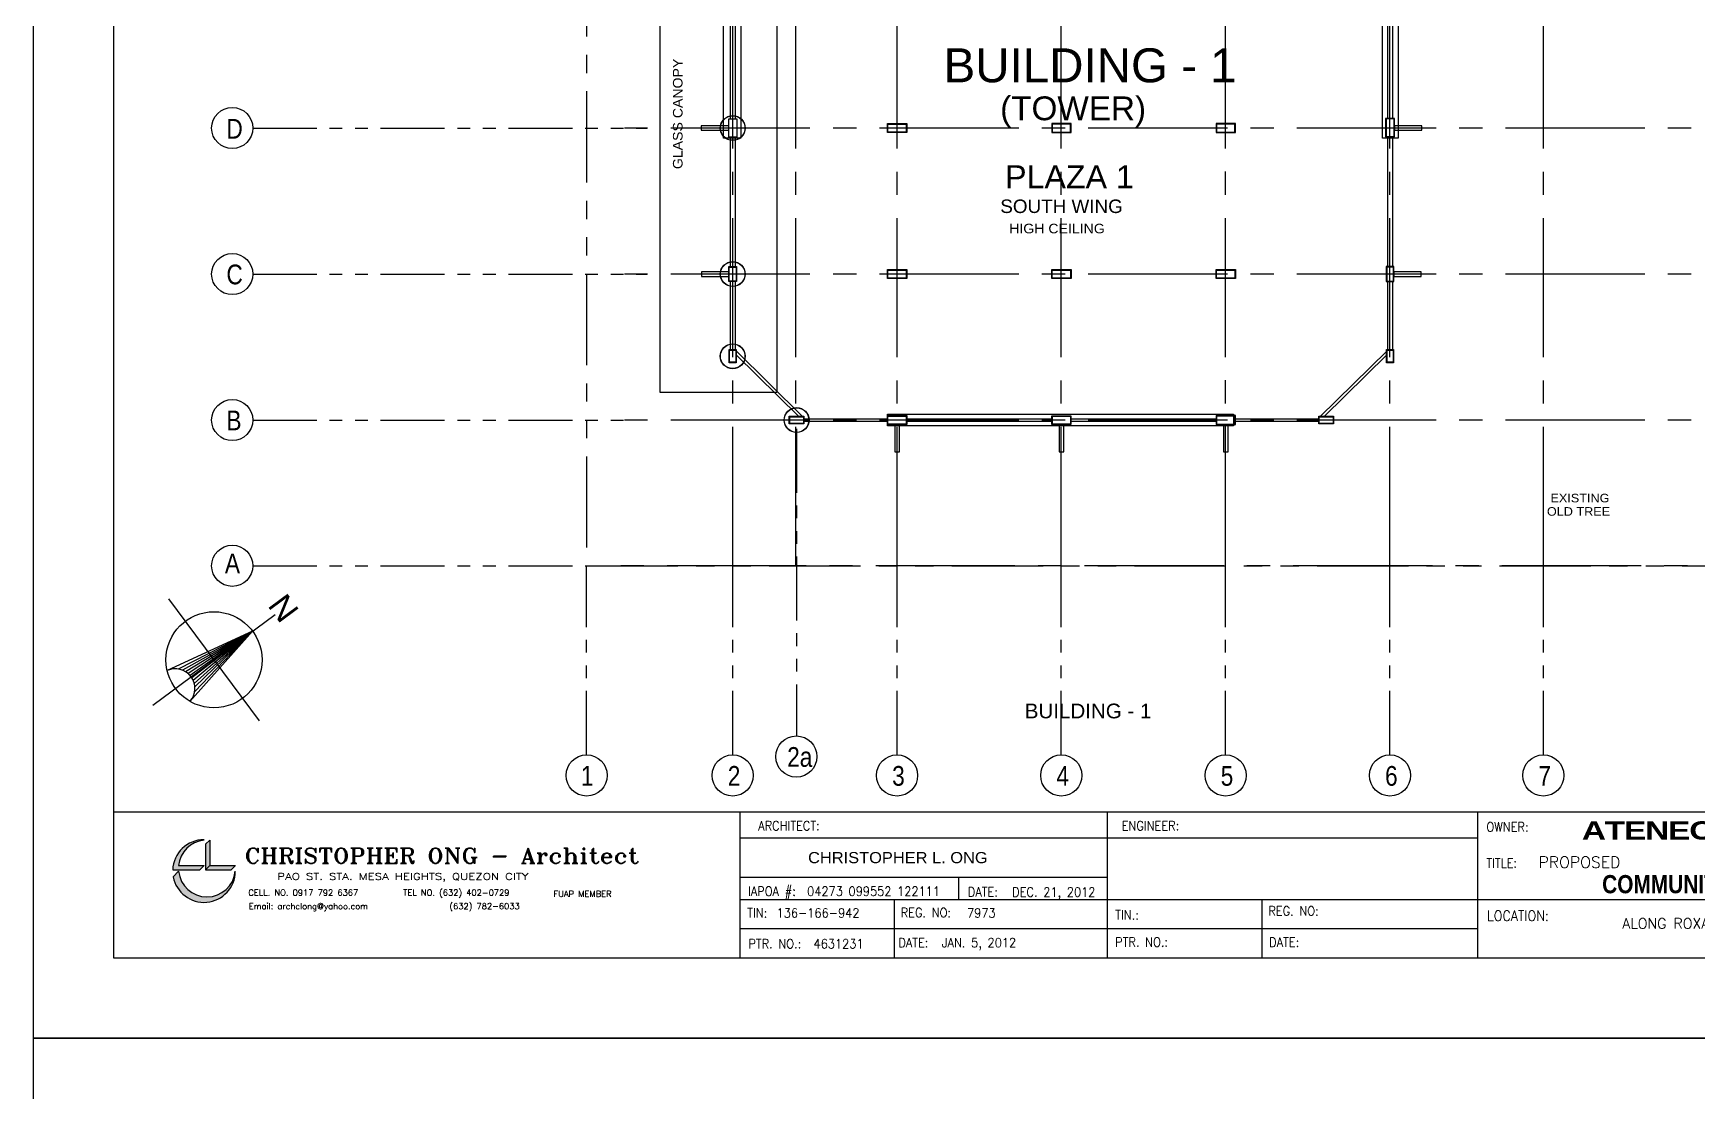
# Model space of a CAD drawing. Header units: millimetres. Extents: x 2148 to 2681, y 758 to 986.
# Drawn here: x 2376.65 to 2422.23, y 908.57 to 937.56 of the extents above; entities that cross this region are included whole.
import ezdxf
from ezdxf.enums import TextEntityAlignment as Align

# ---------------------------------------------------------------- set-up
doc = ezdxf.new("R2010")
doc.units = ezdxf.units.MM
for name, pattern in [('CENTER2', [28.575, 19.05, -3.175, 3.175, -3.175]), ('PHANTOM2', [1.25, 0.625, -0.125, 0.125, -0.125, 0.125, -0.125]), ('PHANTOMX2', [5, 2.5, -0.5, 0.5, -0.5, 0.5, -0.5])]:
    doc.linetypes.add(name, pattern=pattern)
for name, color, linetype in [('1', 2, 'Continuous'), ('3', 3, 'Continuous'), ('3TX-TITLE', 3, 'Continuous'), ('4CO', 4, 'Continuous'), ('cladding', 2, 'Continuous'), ('COLUMN', 7, 'Continuous'), ('D', 1, 'Continuous'), ('DIM', 20, 'Continuous'), ('DR', 7, 'Continuous'), ('grid', 241, 'PHANTOMX2'), ('p-boarder', 2, 'Continuous'), ('S-BEAM-IDEN', 2, 'Continuous'), ('S_GRID LINES', 252, 'Continuous'), ('TEXT', 6, 'Continuous'), ('TITLE', 3, 'Continuous'), ('TXT1', 2, 'Continuous'), ('wall', 4, 'Continuous')]:
    doc.layers.add(name, color=color, linetype=linetype)
doc.styles.add('100', font='SIMPLEX.shx', dxfattribs={"height": 0.25})
doc.styles.add('ARIAL', font='arial.ttf')
doc.styles.add('ARIALNW', font='ARIALN.TTF')
doc.styles.add('MMTX$0$ESMX$0$X-OPTA1D', font='x-opta1d')
doc.styles.add('ROMANT', font='romant__.ttf')
doc.styles.add('SMOOTHER', font='simplex_.ttf')
doc.styles.add('SWISS', font='swissl.ttf')

# ---------------------------------------------------------------- blocks, each defined once
blk = doc.blocks.new('A$C1DB67A09')
at = {"layer": 'TXT1'}
h = blk.add_hatch(color=256, dxfattribs=at)
h.paths.add_polyline_path([(11.97, -78.055), (11.97, -78.044, 0.40452), (11.109, -78.87), (11.852, -78.87), (11.97, -78.753), (11.272, -78.753, -0.356433)])
h.paths.add_polyline_path([(12.126, -78.055, 0.001156), (12.123, -78.055), (12.009, -78.169), (12.009, -78.87), (12.126, -78.753)])
h.paths.add_polyline_path([(12.824, -78.756, 0.001156), (12.824, -78.753), (12.126, -78.753), (12.009, -78.87), (12.71, -78.87)])
h.paths.add_polyline_path([(11.272, -78.909), (11.123, -79.059, 0.908127), (12.824, -78.909), (12.824, -78.909, -0.904132)])
at = {"layer": 'Defpoints', "ltscale": 0.5, "elevation": 0}
blk.add_lwpolyline([(7.292, -83.48), (108.892, -83.48), (108.892, -7.28), (7.292, -7.28)], close=True, dxfattribs=at)
at = {"layer": 'p-boarder', "ltscale": 0.5}
for p, q in [((26.637, -77.28, 0), (26.637, -81.28, 0)), ((36.701, -77.28, 0), (36.701, -81.28, 0)), ((36.701, -77.28, 0), (36.701, -81.28, 0)), ((46.838, -77.28, 0), (46.838, -81.28, 0)), ((26.637, -77.992, 0), (46.838, -77.992, 0)), ((26.637, -79.073, 0), (36.701, -79.073, 0)), ((26.637, -79.68, 0), (74.014, -79.68, 0)), ((40.93, -79.68, 0), (40.93, -81.28, 0)), ((26.637, -80.48, 0), (46.838, -80.48, 0))]:
    blk.add_line(p, q, dxfattribs=at)
at = {"layer": 'TXT1'}
for p, q in [((12.123, -78.055, 0), (12.009, -78.169, 0)), ((12.009, -78.169, 0), (12.009, -78.87, 0)), ((12.126, -78.052, 0), (12.126, -78.753, 0)), ((11.268, -78.753, 0), (11.97, -78.753, 0)), ((11.97, -78.753, 0), (11.852, -78.87, 0)), ((12.126, -78.753, 0), (12.009, -78.87, 0)), ((12.126, -78.753, 0), (12.827, -78.753, 0)), ((12.824, -78.756, 0), (12.71, -78.87, 0)), ((11.109, -78.87, 0), (11.852, -78.87, 0)), ((11.272, -78.909, 0), (11.123, -79.059, 0)), ((12.009, -78.87, 0), (12.71, -78.87, 0))]:
    blk.add_line(p, q, dxfattribs=at)
for centre, radius, start, end in [((11.966, -78.902, 0), 0.858, 89.7845, 177.8817), ((12.048, -78.831, 0), 0.78, 95.7645, 174.2355), ((11.966, -78.902, 0), 0.858, 190.5293, 359.503), ((12.048, -78.831, 0), 0.78, 185.7645, 354.2355)]:
    blk.add_arc(centre, radius, start, end, dxfattribs=at)
at = {"layer": 'wall', "color": 16, "linetype": 'ByBlock', "ltscale": 1.5}
blk.add_line((9.492, -77.28, 0), (106.692, -77.28, 0), dxfattribs=at)
at = {"layer": 'wall', "ltscale": 0.5}
for p, q in [((32.625, -79.073, 0), (32.625, -79.68, 0)), ((30.863, -79.68, 0), (30.863, -81.28, 0))]:
    blk.add_line(p, q, dxfattribs=at)
at = {"layer": 'wall', "color": 16, "linetype": 'ByBlock', "ltscale": 1.5, "elevation": 0}
blk.add_lwpolyline([(9.492, -81.28), (106.692, -81.28), (106.692, -9.48), (9.492, -9.48)], close=True, dxfattribs=at)
at = {"color": 4, "style": 'ROMANT', "width": 1.003484}
blk.add_text('CHRISTOPHER ONG - Architect', height=0.41514, dxfattribs=at).set_placement((13.081, -78.691, 0), (23.873, -78.691, 0), align=Align.FIT)
at = {"color": 4, "style": 'MMTX$0$ESMX$0$X-OPTA1D', "width": 1.1}
blk.add_text('CHRISTOPHER L. ONG', height=0.30538, dxfattribs=at).set_placement((30.966, -78.687, 0), align=Align.CENTER)
at = {"color": 3, "style": 'ROMANT'}
for s, height, width, p in [(' PAO ST. STA. MESA HEIGHTS, QUEZON CITY', 0.18266, 1.3, (13.809, -79.141, 0)), ('CELL. NO. 0917 792 6367   ', 0.16606, 1.001604, (13.181, -79.576, 0)), ('TEL NO. (632) 402-0729', 0.16606, 1.001604, (17.422, -79.576, 0)), ('(632) 782-6033', 0.16606, 1.001604, (18.687, -79.948, 0)), ('FUAP MEMBER', 0.16606, 1.001604, (21.537, -79.61, 0)), ('Email: archclong@yahoo.com', 0.16606, 1.001604, (13.193, -79.948, 0))]:
    blk.add_text(s, height=height, dxfattribs=dict(at, width=width)).set_placement(p)
at = {"layer": '4CO', "attachment_point": 5}
for s, insert, char_height, width, style in [('{\\fTechnicBold|b0|i0|c2|p2;\\W1.6;\\T0.95;ATENEO DE DAVAO UNIVERSITY}', (56.636, -77.793, 0), 0.4983, 18.33246, 'ROMANT'), ('PROPOSED', (49.629, -78.659, 0), 0.3132, 6.07023, '100'), ('{\\fTechnicBold|b0|i0|c2|p2;\\H0.91x;COMMUNITY CENTER & ASSEMBLY HALL}', (56.053, -79.265, 0), 0.54757, 16.04759, 'ROMANT')]:
    blk.add_mtext(s, dxfattribs=dict(at, insert=insert, char_height=char_height, width=width, style=style))
at = {"layer": 'TITLE', "style": 'SMOOTHER', "width": 0.9}
for s, p in [('ARCHITECT:', (27.983, -77.661, 0)), ('ENGINEER:', (37.882, -77.661, 0))]:
    blk.add_text(s, height=0.2534, dxfattribs=at).set_placement(p, align=Align.MIDDLE)
for s, height, p in [('OWNER:', 0.2534, (47.08, -77.821, 0)), ('OWNER:', 0.2534, (47.08, -77.821, 0)), ('TITLE:', 0.2534, (47.08, -78.811, 0)), ('TITLE:', 0.2534, (47.08, -78.811, 0)), ('IAPOA #:', 0.2534, (26.861, -79.581, 0)), ('04273 099552 122111', 0.25344, (28.482, -79.581, 0)), ('DATE:', 0.2534, (32.882, -79.601, 0)), ('DEC. 21, 2012', 0.25344, (34.097, -79.604, 0)), ('TIN:', 0.2534, (26.841, -80.173, 0)), ('136-166-942', 0.25344, (27.646, -80.177, 0)), ('REG. NO:', 0.2534, (31.043, -80.167, 0)), ('7973', 0.2534, (32.861, -80.177, 0)), ('TIN.:  ', 0.2534, (36.919, -80.231, 0)), ('REG. NO:', 0.2534, (41.11, -80.121, 0)), ('LOCATION: ', 0.2816, (47.098, -80.268, 0)), ('PTR. NO.:', 0.2534, (26.873, -81.021, 0)), ('4631231', 0.2534, (28.658, -81.021, 0)), ('DATE:', 0.2534, (30.98, -80.99, 0)), ('JAN. 5, 2012', 0.25344, (32.17, -80.991, 0)), ('PTR. NO.: ', 0.2534, (36.917, -80.975, 0)), ('DATE:', 0.2534, (41.134, -80.978, 0))]:
    blk.add_text(s, height=height, dxfattribs=at).set_placement(p)
at = {"layer": 'TITLE', "insert": (56.953, -80.615, 0), "char_height": 0.2816, "width": 14.50348, "attachment_point": 5, "style": 'SMOOTHER'}
blk.add_mtext('ALONG ROXAS AVE. COR. PADRE ZAMORA ST. & E. JACINTO ST.,  DAVAO CITY, DAVAO', dxfattribs=at)

msp = doc.modelspace()

# ---------------------------------------------------------------- linework, layer by layer
at = {"color": 2, "linetype": 'Continuous'}
for q in [(2380.3154811, 920.1057578), (2380.9409049, 919.2636966)]:
    msp.add_line((2382.6536983, 921.1891302), q, dxfattribs=at)
at = {"color": 8, "linetype": 'Continuous'}
for q in [(2380.614413, 920.1502939), (2380.733959, 920.1193069), (2380.82085, 920.0762804), (2380.8897552, 920.0260302), (2380.9462513, 919.9696518), (2380.9928674, 919.9068886), (2381.0305163, 919.8365116), (2381.0587126, 919.7560258), (2381.0699184, 919.5370083), (2381.0747963, 919.6604087)]:
    msp.add_line((2382.6536983, 921.1891302), q, dxfattribs=at)
for centre in [(2382.0978048, 934.969311), (2382.0978048, 930.969311), (2382.0978048, 926.969311), (2382.0978048, 922.9776771, 0), (2397.5444791, 917.7537044), (2391.8018229, 917.2352149, 0), (2395.801509, 917.2352149, 0), (2400.3018229, 917.2352149, 0), (2404.7989709, 917.2352149, 0), (2409.2989709, 917.2352149, 0), (2413.7989709, 917.2352149, 0), (2417.9989709, 917.2352149, 0)]:
    msp.add_circle(centre, 0.5634965)
at = {"color": 7, "linetype": 'Continuous'}
msp.add_circle((2381.597187, 920.4044278), 1.3160448, dxfattribs=at)
at = {"color": 2, "linetype": 'Continuous'}
msp.add_arc((2380.5406757, 919.6197255), 0.5356678, 318.3449084, 114.85982839, dxfattribs=at)
at = {"layer": '1'}
for p, q in [((2380.3549363, 922.0769753), (2382.8394378, 918.7318803)), ((2379.9246395, 919.162177), (2383.2697346, 921.6466786))]:
    msp.add_line(p, q, dxfattribs=at)
at = {"layer": '3TX-TITLE', "linetype": 'PHANTOM2', "ltscale": 4}
for p, q in [((2391.8018229, 960.9754912, 0), (2391.8018229, 922.9776771, 0)), ((2391.8018229, 922.9776771, 0), (2454.1496173, 922.9776771, 0))]:
    msp.add_line(p, q, dxfattribs=at)
at = {"layer": '3TX-TITLE', "linetype": 'PHANTOM2', "ltscale": 4, "elevation": 0}
for points in [[(2454.1496173, 960.9754912), (2391.8018229, 960.9754912), (2391.8018229, 922.9776771), (2454.1496173, 922.9776771)], [(2391.8018229, 960.9754912), (2391.8018229, 922.9776771)]]:
    msp.add_lwpolyline(points, dxfattribs=at)
at = {"layer": 'cladding', "elevation": 0}
for points in [[(2395.691019, 935.0320735), (2394.941306, 935.0320735), (2394.941306, 934.9065485), (2395.691019, 934.9065485)], [(2414.6742119, 935.0320735), (2413.924499, 935.0320735), (2413.924499, 934.9065485), (2414.6742119, 934.9065485)], [(2395.6966482, 931.0320735), (2394.9469353, 931.0320735), (2394.9469353, 930.9065485), (2395.6966482, 930.9065485)], [(2414.6560826, 931.0320735), (2413.9063697, 931.0320735), (2413.9063697, 930.9065485), (2414.6560826, 930.9065485)], [(2400.2387465, 926.846321), (2400.2387465, 926.096608), (2400.3642715, 926.096608), (2400.3642715, 926.846321)], [(2404.7387465, 926.8481942), (2404.7387465, 926.0984813), (2404.8642715, 926.0984813), (2404.8642715, 926.8481942)], [(2409.2387465, 926.846321), (2409.2387465, 926.096608), (2409.3642715, 926.096608), (2409.3642715, 926.846321)]]:
    msp.add_lwpolyline(points, close=True, dxfattribs=at)
at = {"layer": 'COLUMN', "color": 2, "lineweight": -3, "ltscale": 0.05, "elevation": 0}
for points in [[(2395.691019, 935.222295), (2395.911999, 935.222295), (2395.911999, 934.716327), (2395.691019, 934.716327)], [(2413.911999, 935.222295), (2413.691019, 935.222295), (2413.691019, 934.7368375), (2413.911999, 934.7368375)], [(2400.048525, 935.079801), (2400.554493, 935.079801), (2400.554493, 934.858821), (2400.048525, 934.858821)], [(2405.054493, 935.079801), (2404.548525, 935.079801), (2404.548525, 934.858821), (2405.054493, 934.858821)], [(2409.554493, 935.079801), (2409.048525, 935.079801), (2409.048525, 934.858821), (2409.554493, 934.858821)], [(2395.7091482, 931.159811), (2395.8938697, 931.159811), (2395.8938697, 930.778811), (2395.7091482, 930.778811)], [(2413.8938697, 931.159811), (2413.7091482, 931.159811), (2413.7091482, 930.778811), (2413.8938697, 930.778811)], [(2400.048525, 931.079801), (2400.554493, 931.079801), (2400.554493, 930.858821), (2400.048525, 930.858821)], [(2404.548525, 931.079801), (2405.054493, 931.079801), (2405.054493, 930.858821), (2404.548525, 930.858821)], [(2409.048525, 931.079801), (2409.554493, 931.079801), (2409.554493, 930.858821), (2409.048525, 930.858821)], [(2395.7177842, 928.8865336), (2395.8852337, 928.8865336), (2395.8852337, 928.5520156), (2395.7177842, 928.5520156)], [(2395.7177842, 928.8865336), (2395.8852337, 928.8865336), (2395.8852337, 928.5520156), (2395.7177842, 928.5520156)], [(2413.7177842, 928.8865336), (2413.8852337, 928.8865336), (2413.8852337, 928.5520156), (2413.7177842, 928.5520156)], [(2397.3633312, 927.0610367), (2397.7393782, 927.0610367), (2397.7393782, 926.8775852), (2397.3633312, 926.8775852)], [(2397.3633312, 927.0610367), (2397.7393782, 927.0610367), (2397.7393782, 926.8775852), (2397.3633312, 926.8775852)], [(2400.048525, 927.079801), (2400.554493, 927.079801), (2400.554493, 926.858821), (2400.048525, 926.858821)], [(2404.55551, 927.0779277), (2405.047508, 927.0779277), (2405.047508, 926.8606942), (2404.55551, 926.8606942)], [(2409.554493, 927.079801), (2409.048525, 927.079801), (2409.048525, 926.858821), (2409.554493, 926.858821)], [(2411.8632793, 927.0610367), (2412.2393263, 927.0610367), (2412.2393263, 926.8775852), (2411.8632793, 926.8775852)]]:
    msp.add_lwpolyline(points, close=True, dxfattribs=at)
at = {"layer": 'COLUMN', "color": 4, "lineweight": -3, "ltscale": 0.05, "elevation": 0}
for points in [[(2413.924499, 935.234795), (2413.678519, 935.234795), (2413.678519, 934.7243375), (2413.924499, 934.7243375)], [(2400.036025, 935.092301), (2400.566993, 935.092301), (2400.566993, 934.846321), (2400.036025, 934.846321)], [(2405.066993, 935.092301), (2404.536025, 935.092301), (2404.536025, 934.846321), (2405.066993, 934.846321)], [(2409.566993, 935.092301), (2409.036025, 935.092301), (2409.036025, 934.846321), (2409.566993, 934.846321)], [(2395.6966482, 931.172311), (2395.9063697, 931.172311), (2395.9063697, 930.766311), (2395.6966482, 930.766311)], [(2413.9063697, 931.172311), (2413.6966482, 931.172311), (2413.6966482, 930.766311), (2413.9063697, 930.766311)], [(2400.036025, 931.092301), (2400.566993, 931.092301), (2400.566993, 930.846321), (2400.036025, 930.846321)], [(2404.536025, 931.092301), (2405.066993, 931.092301), (2405.066993, 930.846321), (2404.536025, 930.846321)], [(2409.036025, 931.092301), (2409.566993, 931.092301), (2409.566993, 930.846321), (2409.036025, 930.846321)], [(2395.7052842, 928.8990336), (2395.8977337, 928.8990336), (2395.8977337, 928.5395156), (2395.7052842, 928.5395156)], [(2413.7052842, 928.8990336), (2413.8977337, 928.8990336), (2413.8977337, 928.5395156), (2413.7052842, 928.5395156)], [(2397.3508312, 927.0735367), (2397.7518782, 927.0735367), (2397.7518782, 926.8650852), (2397.3508312, 926.8650852)], [(2400.036025, 927.092301), (2400.566993, 927.092301), (2400.566993, 926.846321), (2400.036025, 926.846321)], [(2404.54301, 927.0904277), (2405.060008, 927.0904277), (2405.060008, 926.8481942), (2404.54301, 926.8481942)], [(2409.566993, 927.092301), (2409.036025, 927.092301), (2409.036025, 926.846321), (2409.566993, 926.846321)], [(2411.8507793, 927.0735367), (2412.2518263, 927.0735367), (2412.2518263, 926.8650852), (2411.8507793, 926.8650852)]]:
    msp.add_lwpolyline(points, close=True, dxfattribs=at)
at = {"layer": 'D', "color": 8, "ltscale": 0.5, "elevation": 0}
for points in [[(2395.5467076, 943.1665525), (2396.0267076, 943.1665525), (2396.0267076, 934.695481), (2395.5467076, 934.695481)], [(2413.5964029, 943.1665525), (2414.0212646, 943.1665525), (2414.0212646, 934.695481), (2413.5964029, 934.695481)], [(2400.0414432, 927.133824), (2409.5160532, 927.133824), (2409.5160532, 926.8096392), (2400.0414432, 926.8096392)]]:
    msp.add_lwpolyline(points, close=True, dxfattribs=at)
at = {"layer": 'D', "ltscale": 0.5}
msp.add_lwpolyline([(2393.8152951, 939.9693309), (2397.0072975, 939.9693309), (2397.0072975, 927.7211997), (2393.8152951, 927.7211997)], close=True, dxfattribs=at)
at = {"layer": 'Defpoints', "ltscale": 0.5, "elevation": 0}
msp.add_lwpolyline([(2376.6500187, 910.0388045), (2478.2500187, 910.0388045), (2478.2500187, 986.2388045), (2376.6500187, 986.2388045)], close=True, dxfattribs=at)
at = {"layer": 'DR', "ltscale": 10}
for centre, radius in [((2395.801509, 934.969311), 0.3415669), ((2395.801509, 934.969311), 0.3365669), ((2395.801509, 930.969311, 0), 0.3415669), ((2395.801509, 930.969311, 0), 0.3365669), ((2395.801509, 928.7184921, 0), 0.3415669), ((2395.801509, 928.7184921, 0), 0.3365669), ((2397.5513169, 926.969311), 0.3415669), ((2397.5513169, 926.969311), 0.3365669)]:
    msp.add_circle(centre, radius, dxfattribs=at)
at = {"layer": 'grid', "ltscale": 0.7}
for p, q in [((2382.6613013, 934.969311), (2393.459406, 934.969311)), ((2382.6613013, 930.969311), (2393.459406, 930.969311)), ((2382.6613013, 926.969311), (2393.0929221, 926.969311)), ((2397.5444791, 926.729311), (2397.5444791, 918.317201)), ((2382.6613013, 922.9776771, 0), (2393.0929221, 922.9776771, 0)), ((2391.8018229, 917.7987114, 0), (2391.8018229, 922.9776771, 0)), ((2395.801509, 917.7987114, 0), (2395.801509, 922.9776771, 0)), ((2400.3018229, 917.7987114, 0), (2400.3018229, 922.9776771, 0)), ((2404.7989709, 917.7987114, 0), (2404.7989709, 922.9776771, 0)), ((2409.2989709, 917.7987114, 0), (2409.2989709, 922.9776771, 0)), ((2413.7989709, 917.7987114, 0), (2413.7989709, 922.9776771, 0)), ((2417.9989709, 917.7987114, 0), (2417.9989709, 922.9776771, 0))]:
    msp.add_line(p, q, dxfattribs=at)
at = {"layer": 'S-BEAM-IDEN', "color": 1, "lineweight": -3, "ltscale": 0.05}
for p, q in [((2395.736509, 938.716781, 0), (2395.736509, 935.222295, 0)), ((2395.866509, 938.716781, 0), (2395.866509, 935.222295, 0)), ((2413.7339709, 938.7410285, 0), (2413.7339709, 935.222295, 0)), ((2413.8639709, 938.7410285, 0), (2413.8639709, 935.222295, 0)), ((2395.736509, 934.716327), (2395.736509, 931.159811, 0)), ((2395.866509, 934.716327), (2395.866509, 931.159811, 0)), ((2413.7339709, 934.7368375, 0), (2413.7339709, 931.159811)), ((2413.8639709, 934.7368375, 0), (2413.8639709, 931.159811)), ((2395.736509, 930.778811, 0), (2395.736509, 928.8990336, 0)), ((2395.866509, 930.778811, 0), (2395.866509, 928.8990336, 0)), ((2413.7339709, 930.778811), (2413.7339709, 928.8990336, 0)), ((2413.8639709, 930.778811), (2413.8639709, 928.8990336, 0)), ((2395.8852337, 928.8745321, 0), (2397.7261066, 927.0610367, 0)), ((2413.7177842, 928.8689401), (2411.8765496, 927.0610367, 0)), ((2395.8852337, 928.7692519, 0), (2397.619237, 927.0610367, 0)), ((2413.7177842, 928.7638298), (2411.9835979, 927.0610367, 0)), ((2397.7518782, 927.001811, 0), (2400.048525, 927.001811, 0)), ((2397.7518782, 926.936811, 0), (2400.048525, 926.936811, 0)), ((2400.554493, 927.001811, 0), (2404.55551, 927.001811, 0)), ((2400.554493, 926.936811, 0), (2404.55551, 926.936811, 0)), ((2405.047508, 927.001811, 0), (2409.048525, 927.001811, 0)), ((2405.047508, 926.936811, 0), (2409.048525, 926.936811, 0)), ((2409.554493, 927.001811, 0), (2411.8507793, 927.001811, 0)), ((2409.554493, 926.936811, 0), (2411.8507793, 926.936811, 0))]:
    msp.add_line(p, q, dxfattribs=at)
at = {"layer": 'S_GRID LINES', "linetype": 'CENTER2', "ltscale": 0.2}
for p, q in [((2404.7989709, 922.9776771, 0), (2404.7989709, 960.9754912, 0)), ((2404.7989709, 922.9776771, 0), (2404.7989709, 960.9754912, 0)), ((2409.2989709, 922.979302, 0), (2409.2989709, 960.9771162, 0)), ((2409.2989709, 922.9776771, 0), (2409.2989709, 960.9754912, 0)), ((2395.801509, 922.9776771, 0), (2395.801509, 960.4722324, 0)), ((2400.3043609, 922.9776771, 0), (2400.3043609, 960.4722324, 0)), ((2413.7989709, 922.9776771, 0), (2413.7989709, 960.4722324, 0)), ((2417.9989709, 922.9776771, 0), (2417.9989709, 960.4722324, 0)), ((2397.5301806, 922.9776771), (2397.5301806, 950.4067511)), ((2455.066901, 934.969311), (2392.5518229, 934.969311)), ((2455.066901, 930.969311), (2392.5518229, 930.969311)), ((2455.066901, 926.969311), (2392.5786652, 926.969311)), ((2454.9662546, 922.9776771, 0), (2392.5786652, 922.9776771, 0))]:
    msp.add_line(p, q, dxfattribs=at)

# ---------------------------------------------------------------- block references
at = {"layer": 'DIM', "color": 8}
for p in [(2369.358248, 993.5189005), (2369.358248, 917.3189005)]:
    msp.add_blockref('A$C1DB67A09', p, dxfattribs=at)

# ---------------------------------------------------------------- texts
at = {"color": 2, "style": 'MMTX$0$ESMX$0$X-OPTA1D', "width": 1.1}
msp.add_text('GLASS CANOPY', height=0.2625, rotation=90, dxfattribs=at).set_placement((2394.4278195, 933.8435224, 0))
for s, height, p in [('HIGH CEILING', 0.2625, (2403.3726627, 932.0844635, 0)), ('EXISTING ', 0.2352, (2418.1935884, 924.7162805, 0)), ('OLD TREE', 0.2352, (2418.096945, 924.3493612, 0))]:
    msp.add_text(s, height=height, dxfattribs=at).set_placement(p)
at = {"layer": '3', "style": 'ARIAL'}
msp.add_text('N', height=0.64512, rotation=306.60237019, dxfattribs=at).set_placement((2383.5020457, 921.8179624), align=Align.MIDDLE)
at = {"layer": 'TEXT', "style": 'SWISS'}
for s, height, p in [('BUILDING - 1', 0.931411859, (2401.5752165, 936.2220829, 0.0000003)), ('(TOWER)', 0.6519883, (2403.124435, 935.1833875, 0.0000002)), ('BUILDING - 1', 0.402461914, (2403.799422, 918.800613, 0))]:
    msp.add_text(s, height=height, rotation=359.98971085, dxfattribs=at).set_placement(p)
for s, height, p in [('PLAZA 1', 0.63037775, (2403.2613081, 933.3185274, 0)), ('SOUTH WING', 0.3696, (2403.1287182, 932.6415562, 0))]:
    msp.add_text(s, height=height, dxfattribs=at).set_placement(p)
at = {"layer": 'TEXT', "char_height": 0.54, "width": 3.396423809, "attachment_point": 1, "style": 'ARIALNW'}
for s, insert in [('D', (2381.9392515, 935.21844)), ('C', (2381.9392515, 931.2288392)), ('B', (2381.9392515, 927.2288392, 0)), ('A', (2381.897315, 923.3146611, 0)), ('2a', (2397.2938784, 918.0119991)), ('1', (2391.6432697, 917.4947431, 0)), ('2', (2395.6673266, 917.4935095, 0)), ('3', (2400.1676406, 917.4935095, 0)), ('4', (2404.6647886, 917.4935095, 0)), ('5', (2409.1647886, 917.4935095, 0)), ('6', (2413.6647886, 917.4935095, 0)), ('7', (2417.8647886, 917.4935095, 0))]:
    msp.add_mtext(s, dxfattribs=dict(at, insert=insert))

doc.saveas('drawing.dxf')
